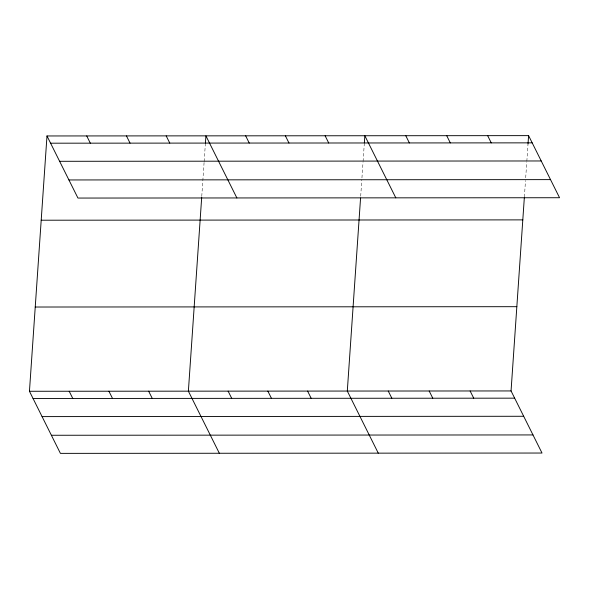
<?xml version="1.0" encoding="UTF-8"?>
<svg xmlns="http://www.w3.org/2000/svg" width="589" height="589" viewBox="0 0 589 589"><rect width="100%" height="100%" fill="white"/><g stroke="black" fill="none" stroke-linecap="round" stroke-linejoin="round"><path stroke-width="0.44" stroke-dasharray="2.94 2.21" d="M201.762 196.292L204.088 162.409M204.155 161.496L205.347 144.091M360.696 196.181L361.823 179.704M361.948 177.871L363.023 162.299M363.082 161.386L364.282 143.981M524.372 196.984L525.506 180.499M525.697 177.753L526.765 162.189M526.831 161.268L528.024 143.871"/><path stroke-width="0.88" d="M524.313 197.904L511.053 390.941L542.013 453.037L60.409 453.368L29.45 391.273L46.987 135.963L528.591 135.632L559.55 197.727L77.947 198.059L46.987 135.963M201.703 197.212L188.377 391.162L219.336 453.258M205.414 143.179L205.914 135.853L236.881 197.948M360.564 198.014L347.304 391.052L378.271 453.147M364.341 143.068L364.841 135.742L395.808 197.838M528.024 143.871L528.591 135.632M50.595 143.193L532.191 142.855M59.622 161.298L541.217 160.966M68.92 179.954L550.524 179.623M41.201 220.212L522.804 219.881M35.237 307.024L516.84 306.685M29.45 391.273L511.053 390.941M33.05 398.503L514.653 398.164M42.084 416.607L523.68 416.276M51.383 435.264L532.986 434.932M487.655 135.654L491.255 142.884M446.72 135.684L450.32 142.913M405.784 135.713L409.384 142.943M470.118 390.963L473.718 398.193M325.113 135.772L328.714 142.994M429.182 390.993L432.782 398.223M285.378 135.801L288.985 143.024M388.239 391.022L391.847 398.252M245.65 135.823L249.25 143.053M307.576 391.081L311.176 398.304M166.186 135.882L169.787 143.105M267.84 391.111L271.448 398.333M126.451 135.912L130.059 143.134M228.112 391.133L231.713 398.363M86.723 135.934L90.323 143.164M148.649 391.192L152.249 398.414M108.913 391.221L112.521 398.444M69.185 391.243L72.786 398.473"/></g></svg>
